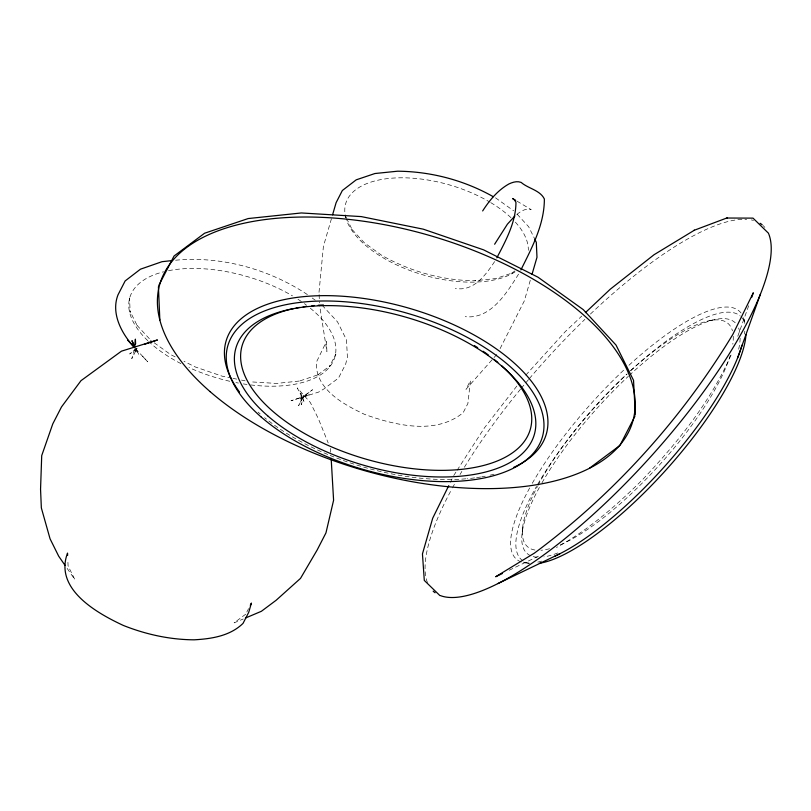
<?xml version="1.0" encoding="UTF-8"?>
<svg xmlns="http://www.w3.org/2000/svg" width="811" height="811" viewBox="0 0 811 811"><rect width="100%" height="100%" fill="white"/><g stroke="black" fill="none" stroke-linecap="round" stroke-linejoin="round"><path stroke-width="0.61" stroke-dasharray="4.05 3.04" d="M522.243 532.107L522.811 526.045M319.017 292.295L323.417 246.351L331.527 218.443M129.354 299.34L129.547 297.951L130.166 312.336L129.932 311.019L137.586 326.427L137.018 325.373L151.312 340.802L150.582 340.184M530.282 280.332L524.291 300.962L498.724 351.315M134.585 349.429L131.757 358.695L137.029 348.436L129.719 353.961L138.245 347.595M737.787 336.251L748.705 305.696M335.298 355.319L335.886 354.042L329.479 366.521L330.391 365.508L317.314 375.28L318.399 374.682L299.401 381.069L300.415 380.917L276.642 383.431L249.95 381.809M450.409 482.281L452.072 478.906M731.066 355.046C710.294 402.175 677.499 442.694 642.353 479.859C616.37 505.517 588.715 529.918 556.488 547.466M246.848 611.981L248.561 608.635M518.553 274.148C506.824 292.761 490.685 319.585 465.22 316.665M494.619 261.598C485.911 274.676 473.442 292.132 455.326 288.321M453.734 475.54L456.451 471.313M457.13 470.258L484.502 427.762L517.043 385.803M496.748 354.488L465.98 389.31L470.451 380.602L467.896 403.483L463.182 412.647C435.669 435.355 395.008 425.288 364.565 414.37C343.55 404.375 315.165 389.219 316.341 362.284L326.478 341.461L326.904 351.508L319.564 305.149M525.822 375.108L565.287 331.608L581.73 316.097M516.81 214.459C520.733 211.296 525.933 207.859 531.175 209.654L516.719 200.986M514.721 271.016L511.812 273.185L512.613 272.891L495.764 278.558L474.922 280.748L475.439 280.768C442.603 280.565 410.153 271.513 381.657 255.283L364.413 242.844L351.741 229.158L352.238 229.797L347.017 219.274M245.703 614.201L234.115 622.858L243.209 618.996M509.196 570.234L540.724 555.059M709.078 320.74L715.109 319.534M175.632 260.219C221.839 255.86 269.799 269.343 308.19 295.123M523.247 562.185L526.288 562.53M231.804 378.129L222.133 376.162L195.106 366.896L184.006 361.321M233.021 378.372L236.64 379.112M241.485 380.085L245.104 380.825M175.135 356.85L170.695 354.62L153.593 342.354M495.511 197.823L513.667 210.799M312.235 298.032L315.276 300.212M517.185 214.236L528.64 226.715L534.925 239.387M322.079 305.189L337.518 321.866L346.49 339.86L347.402 357.175L345.658 364.159L338.511 378.058L324.025 388.885L318.632 392.078L291.007 400.766L309.396 394.582L300.729 398.546L312.509 389.746L303.304 396.751L298.6 405.682L303.861 395.454L301.286 404.78L300.78 392.96L303.943 401.323L297.292 387.932L310.329 402.509L318.368 418.699L328.191 442.907M142.685 356.404L147.693 361.797L135.498 348.618M67.131 568.379L74.865 579.561L68.083 565.916L67.83 560.087M135.113 348.781L138.853 354.539L135.67 348.132M345.445 216.121L346.49 218.23M135.042 348.892L135.924 351.244L135.812 348.831M345.77 216.973L345.851 217.885A94.593 46.866 16.2 0 1 388.317 178.511A94.593 46.866 16.2 0 1 489.722 202.02M330.452 448.483L330.716 452.193M319.118 294.636L319.463 302.807M738.628 328.009A155.357 45.041 -48 0 1 739.744 332.084M740.149 338.187A155.357 45.041 -48 0 1 738.456 350.119M557.786 552.95A155.357 45.041 -48 0 1 543.867 556.873M537.186 557.208A155.357 45.041 -48 0 1 532.665 556.458M530.516 555.667A155.357 45.041 -48 0 1 540.613 485.231M541.961 482.849A155.357 45.041 -48 0 1 628.373 376.274M629.295 375.402A155.357 45.041 -48 0 1 736.145 323.761M630.431 370.809A150.035 43.5 -48 0 1 732.414 330.807M733.235 336.281A150.035 43.5 -48 0 1 732.799 344.148M730.245 355.37A150.035 43.5 -48 0 1 558.282 545.712M549.513 548.723A150.035 43.5 -48 0 1 540.988 550.263M534.956 550.04A150.035 43.5 -48 0 1 537.45 486.468M538.048 485.333A150.035 43.5 -48 0 1 626.731 374.206M744.822 323.427A166.731 48.336 -48 0 0 743.363 317.111L744.457 322.058A163.761 47.474 -48 0 0 740.99 316.665M744.812 331.172A166.731 48.336 -48 0 1 744.478 334.02M541.707 561.121A166.731 48.336 -48 0 1 537.48 562.175M529.137 563.158A166.731 48.336 -48 0 1 523.267 562.55M521.23 561.952A166.731 48.336 -48 0 1 529.644 488.009M532.28 483.305A166.731 48.336 -48 0 1 624.44 369.461M628.971 365.254A166.731 48.336 -48 0 1 741.487 313.583M763.131 225.61A246.23 71.378 -48 0 1 764.864 227.425M427.478 582.633A246.23 71.378 -48 0 1 451.798 489.074M452.437 487.898A246.23 71.378 -48 0 1 455.721 481.967M460.03 474.496A246.23 71.378 -48 0 1 461.864 471.404M464.389 467.237A246.23 71.378 -48 0 1 520.449 389.27M521.25 388.287A246.23 71.378 -48 0 1 524.494 384.384M526.126 382.437A246.23 71.378 -48 0 1 528.529 379.578M529.34 378.625A246.23 71.378 -48 0 1 584.873 319.372M590.438 314.039A246.23 71.378 -48 0 1 746.657 219.335M751.341 219.913A246.23 71.378 -48 0 1 753.5 220.42M529.35 563.341A163.761 47.474 -48 0 1 523.936 561.465M522.862 560.796A163.761 47.474 -48 0 1 536.487 486.438M537.723 484.279A163.761 47.474 -48 0 1 627.227 373.881M630.897 370.455A163.761 47.474 -48 0 1 740.058 315.834M493.99 474.242A166.731 82.61 16.2 0 1 488.861 475.449M485.292 476.189A166.731 82.61 16.2 0 1 481.805 476.817M480.629 477.02A166.731 82.61 16.2 0 1 475.814 477.74M474.587 477.902A166.731 82.61 16.2 0 1 467.085 478.713M465.808 478.825A166.731 82.61 16.2 0 1 452.802 479.504M451.484 479.534A166.731 82.61 16.2 0 1 368.731 468.515M367.545 468.19A166.731 82.61 16.2 0 1 329.945 455.366M327.705 454.444A166.731 82.61 16.2 0 1 264.639 417.695M260.128 413.904A166.731 82.61 16.2 0 1 258.131 412.14M310.299 308.19A106.758 52.897 16.2 0 1 329.864 366.623A106.758 52.897 16.2 0 1 249.453 384.779M246.98 384.444A106.758 52.897 16.2 0 1 243.33 383.907M238.404 383.056A106.758 52.897 16.2 0 1 235.93 382.589M229.736 381.271A106.758 52.897 16.2 0 1 188.973 367.535M180.904 363.612A106.758 52.897 16.2 0 1 148.727 341.553M147.795 340.681A106.758 52.897 16.2 0 1 163.558 271.797M168.526 270.681A106.758 52.897 16.2 0 1 292.447 295.853M297.972 299.259A106.758 52.897 16.2 0 1 303.355 302.898M304.389 303.649A106.758 52.897 16.2 0 1 306.426 305.149M515.046 271.857A94.593 46.866 16.2 0 1 419.692 273.844A94.593 46.866 16.2 0 1 346.175 218.99M490.736 202.618A94.593 46.866 16.2 0 1 510.96 217.672M515.37 222.153A94.593 46.866 16.2 0 1 528.316 250.305"/><path stroke-width="1.22" d="M134.768 347.149L135.396 339.16L135.609 343.996M332.581 214.803L336.109 202.669L342.343 190.514L356.211 179.839L374.925 173.524L397.603 171.202C430.996 171.496 464.166 180.255 493.25 196.688M532.046 274.26L536.983 257.28L536.304 242.357L534.925 239.387M751.645 297.465L753.318 292.771L732.799 334.477C681.554 419.165 613.988 494.092 534.459 553.082L495.683 576.743L502.435 573.489M737.645 357.823L760.353 294.281M448.747 485.647L432.689 518.239L422.45 553.923L424.295 580.423L439.947 595.629M158.814 285.391L174.061 256.012L204.595 233.223L248.186 218.554L301.347 212.958L361.28 216.598L423.301 229.178L483.579 249.849L538.007 277.21L583.302 309.66L616.025 345.07L633.543 380.349L635.307 414.928M250.275 605.3L251.42 603.08L248.754 612.254L243.036 623.375C230.05 636.027 211.519 638.855 194.143 639.818C169.844 639.686 145.919 634.415 123.384 625.463C96.661 613.035 53.962 588.958 67.536 553.092L67.637 555.423M620.08 445.148L634.881 416.337M520.895 269.901C531.965 247.75 544.445 224.252 544.363 198.969C540.014 190.068 528.174 188.588 521.169 182.424C517.114 180.823 512.795 182.161 509.024 183.904C497.853 190.129 489.479 200.327 482.657 210.941M496.849 257.807C505.821 240.603 515.857 222.275 515.958 202.446L514.579 200.033L512.593 198.502L515.684 200.368M494.619 244.243L507.422 224.16L514.924 215.979M585.39 312.651L610.298 289.172L654.112 254.684L694.439 230.182M589.617 468.109L619.614 445.695M497.842 583.606L559.894 553.741M245.48 618.033L261.395 611.281L276.145 600.262L300.506 578.385L317.121 550.061L325.961 532.878L333.595 500.245L331.162 458.377M726.747 218.027L753.013 218.129L768.625 233.375M693.831 230.415L727.457 217.754M144.591 344.29L157.446 339.971L121.457 351.163L80.999 380.663L61.504 406.919L52.776 423.9L41.716 455.6L40.55 489.226L41.351 507.929L50.059 538.798L58.686 556.174L65.022 565.328M171.861 260.615L162.058 261.679L140.455 269.191L125.147 280.941L118.021 294.819C110.681 313.401 121.691 333.787 134.322 347.372M127.641 340.154L133.866 346.865M134.079 344.939L131.96 340.661L134.606 347.716M158.419 286.8L159.848 320.031M768.808 234.156A246.23 71.378 -48 0 1 649.003 458.58A246.23 71.378 -48 0 1 440.748 595.73M435.091 592.76A246.23 71.378 -48 0 1 433.155 591.168M760.15 223.309A246.23 71.378 -48 0 1 762.188 224.789M742.035 345.151A166.731 48.336 -48 0 1 554.754 556.204M745.978 334.517A163.761 47.474 -48 0 1 665.649 470.36A163.761 47.474 -48 0 1 539.386 563.27M239.519 392.027A166.731 82.61 16.2 0 1 295.782 297.576A166.731 82.61 16.2 0 1 504.493 354.944A166.731 82.61 16.2 0 1 513.687 467.389M501.644 365.741A150.035 74.338 16.2 0 1 476.148 467.166A150.035 74.338 16.2 0 1 272.78 411.289A150.035 74.338 16.2 0 1 293.623 308.585M296.086 308.079A150.035 74.338 16.2 0 1 299.563 307.42M303.132 306.842A150.035 74.338 16.2 0 1 306.791 306.335M311.799 305.767A150.035 74.338 16.2 0 1 314.344 305.534M318.216 305.25A150.035 74.338 16.2 0 1 323.447 304.987M474.374 345.587A150.035 74.338 16.2 0 1 477.699 347.676M483.082 351.244A150.035 74.338 16.2 0 1 488.263 354.904M494.142 359.395A150.035 74.338 16.2 0 1 497.842 362.426M210.13 391.652A246.23 121.995 16.2 0 0 619.026 446.111A246.23 121.995 16.2 0 0 359.699 220.704A246.23 121.995 16.2 0 0 210.13 391.652M261.304 417.128A163.761 81.141 16.2 0 0 533.243 453.349A163.761 81.141 16.2 0 0 360.773 303.436A163.761 81.141 16.2 0 0 261.304 417.128M267.66 415.81A155.357 76.974 16.2 0 0 525.64 450.166A155.357 76.974 16.2 0 0 362.02 307.947A155.357 76.974 16.2 0 0 267.66 415.81"/></g></svg>
